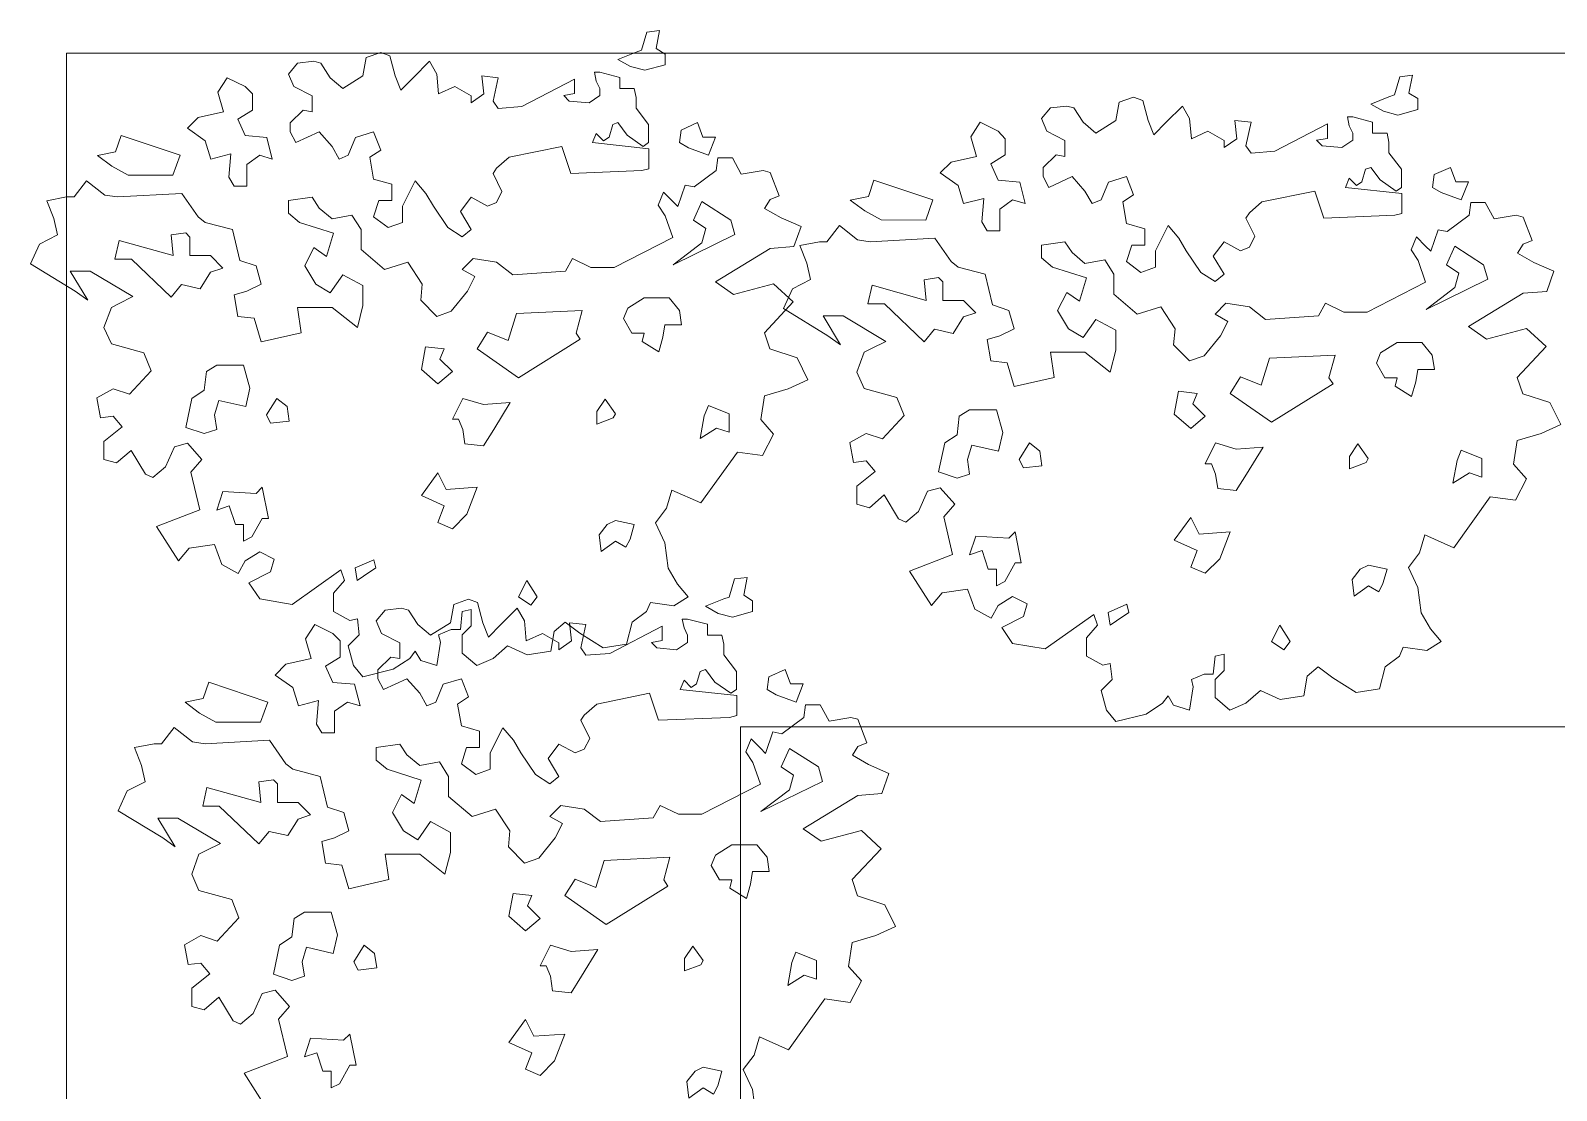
# Model space of a CAD drawing. Header units: inches. Extents: x 5 to 136470, y 9 to 138066.
# Drawn here: x 85393 to 86752, y 28887 to 29831 of the extents above; entities that cross this region are included whole.
import ezdxf

# ---------------------------------------------------------------- set-up
doc = ezdxf.new("R2010")
doc.units = ezdxf.units.IN
doc.header["$MEASUREMENT"] = 0
doc.layers.add('partition', color=253, linetype='Continuous', lineweight=5)
doc.layers.add('TREES', color=72, linetype='Continuous', lineweight=5, transparency=0.05)
doc.styles.add('ROMANS', font='', dxfattribs={"width": 0.8})
doc.styles.get('ROMANS').set_extended_font_data('VNI-Avo')

# ---------------------------------------------------------------- blocks, each defined once
blk = doc.blocks.new('A$C7b2e77e3')
at = {"layer": 'partition'}
for p, q in [((34066.5, 18205.8), (27393.4, 18205.8)), ((27393.4, 16155.4), (27393.4, 18205.8)), ((34066.5, 17605.8), (27993.4, 17605.8)), ((27993.4, 17605.8), (27993.4, 16155.4))]:
    blk.add_line(p, q, dxfattribs=at)
at = {"layer": 'TREES'}
for p, q in [((27591.1, 18187.1), (27599.1, 18196.7)), ((27599.1, 18196.7), (27613.6, 18198.4)), ((27613.6, 18198.4), (27619.9, 18196.7)), ((27619.9, 18196.7), (27628.1, 18183.8)), ((27657.2, 18185.5), (27660.2, 18201.7)), ((27660.2, 18201.7), (27673.1, 18206.3)), ((27673.1, 18206.3), (27681.3, 18203.3)), ((27681.3, 18203.3), (27686, 18185.5)), ((27702.1, 18183.8), (27716.7, 18198.4)), ((27716.7, 18198.4), (27723, 18187.1)), ((27595.8, 18175.9), (27591.1, 18187.1)), ((27628.1, 18183.8), (27639.4, 18174.2)), ((27639.4, 18174.2), (27657.2, 18185.5)), ((27686, 18185.5), (27690.9, 18172.6)), ((27690.9, 18172.6), (27702.1, 18183.8)), ((27723, 18187.1), (27724.6, 18169.3)), ((27763.3, 18185.5), (27777.8, 18183.8)), ((27764.9, 18169.3), (27763.3, 18185.5)), ((27777.8, 18183.8), (27773.1, 18163)), ((27798.9, 18158.1), (27845.7, 18182.5)), ((27845.7, 18182.5), (27845.7, 18169.6)), ((27865.1, 18180.8), (27863.5, 18188.8)), ((27863.5, 18188.8), (27868.1, 18188.8)), ((27868.1, 18174.2), (27865.1, 18180.8)), ((27868.1, 18188.8), (27886, 18184.1)), ((27886, 18184.1), (27886, 18174.2)), ((27612, 18167.7), (27595.8, 18175.9)), ((27612, 18153.4), (27612, 18167.7)), ((27724.6, 18169.3), (27739.1, 18175.9)), ((27739.1, 18175.9), (27753.7, 18167.7)), ((27753.7, 18161.3), (27764.9, 18169.3)), ((27753.7, 18167.7), (27753.7, 18161.3)), ((27845.7, 18169.6), (27836.1, 18167.9)), ((27836.1, 18167.9), (27841, 18163)), ((27858.6, 18161.4), (27868.1, 18167.9)), ((27868.1, 18167.9), (27868.1, 18174.2)), ((27886, 18174.2), (27898.8, 18174.2)), ((27898.8, 18174.2), (27900.5, 18166.3)), ((27592.5, 18143.5), (27604, 18154.8)), ((27604, 18154.8), (27612, 18153.4)), ((27773.1, 18163), (27777.8, 18156.4)), ((27777.8, 18156.4), (27798.9, 18158.1)), ((27841, 18163), (27858.6, 18161.4)), ((27900.5, 18166.3), (27900.5, 18156.7)), ((27900.5, 18156.7), (27911.7, 18142.2)), ((28261.6, 18147.4), (28269.5, 18156.9)), ((28269.5, 18156.9), (28284.1, 18158.6)), ((28284.1, 18158.6), (28290.4, 18156.9)), ((28290.4, 18156.9), (28298.6, 18144.1)), ((28327.6, 18145.7), (28330.7, 18161.9)), ((28330.7, 18161.9), (28343.5, 18166.5)), ((28343.5, 18166.5), (28351.8, 18163.5)), ((28351.8, 18163.5), (28356.4, 18145.7)), ((28372.6, 18144.1), (28387.1, 18158.6)), ((28387.1, 18158.6), (28393.4, 18147.4)), ((27592.5, 18135.6), (27592.5, 18143.5)), ((27879.7, 18142.2), (27876.4, 18130.9)), ((27884.3, 18143.8), (27879.7, 18142.2)), ((27892.5, 18132.6), (27884.3, 18143.8)), ((27911.7, 18142.2), (27911.7, 18126)), ((28266.2, 18136.1), (28261.6, 18147.4)), ((28298.6, 18144.1), (28309.8, 18134.5)), ((28309.8, 18134.5), (28327.6, 18145.7)), ((28356.4, 18145.7), (28361.4, 18132.8)), ((28361.4, 18132.8), (28372.6, 18144.1)), ((28393.4, 18147.4), (28395.1, 18129.5)), ((28433.7, 18145.7), (28448.2, 18144.1)), ((28435.4, 18129.5), (28433.7, 18145.7)), ((28448.2, 18144.1), (28443.6, 18123.2)), ((28469.3, 18118.3), (28516.1, 18142.7)), ((28516.1, 18142.7), (28516.1, 18129.8)), ((28535.6, 18141.1), (28533.9, 18149)), ((28533.9, 18149), (28538.6, 18149)), ((28538.6, 18134.5), (28535.6, 18141.1)), ((28538.6, 18149), (28556.4, 18144.3)), ((28556.4, 18144.3), (28556.4, 18134.5)), ((27597.4, 18126), (27592.5, 18135.6)), ((27618.3, 18135.6), (27597.4, 18126)), ((27629.8, 18122.7), (27618.3, 18135.6)), ((27650.6, 18130.6), (27644, 18114.7)), ((27666.8, 18135.6), (27650.6, 18130.6)), ((27673.1, 18119.4), (27666.8, 18135.6)), ((27865.1, 18134.2), (27861.8, 18126)), ((27871.4, 18127.6), (27865.1, 18134.2)), ((27876.4, 18130.9), (27871.4, 18127.6)), ((27906.8, 18122.7), (27892.5, 18132.6)), ((28282.4, 18127.9), (28266.2, 18136.1)), ((28282.4, 18113.6), (28282.4, 18127.9)), ((28395.1, 18129.5), (28409.6, 18136.1)), ((28409.6, 18136.1), (28424.1, 18127.9)), ((28424.1, 18121.6), (28435.4, 18129.5)), ((28424.1, 18127.9), (28424.1, 18121.6)), ((28516.1, 18129.8), (28506.5, 18128.2)), ((28506.5, 18128.2), (28511.5, 18123.2)), ((28529, 18121.6), (28538.6, 18128.2)), ((28538.6, 18128.2), (28538.6, 18134.5)), ((28556.4, 18134.5), (28569.3, 18134.5)), ((28569.3, 18134.5), (28570.9, 18126.5)), ((28570.9, 18126.5), (28570.9, 18116.9)), ((27636.1, 18111.4), (27629.8, 18122.7)), ((27644, 18114.7), (27636.1, 18111.4)), ((27663.5, 18113.1), (27673.1, 18119.4)), ((27666.8, 18093.6), (27663.5, 18113.1)), ((27787.4, 18113.1), (27776.1, 18103.2)), ((27834.4, 18122.7), (27787.4, 18113.1)), ((27842.4, 18098.6), (27834.4, 18122.7)), ((27861.8, 18126), (27912, 18120.6)), ((27911.7, 18126), (27906.8, 18122.7)), ((27912, 18120.6), (27912, 18102.8)), ((28263, 18103.8), (28274.5, 18115)), ((28274.5, 18115), (28282.4, 18113.6)), ((28443.6, 18123.2), (28448.2, 18116.6)), ((28448.2, 18116.6), (28469.3, 18118.3)), ((28511.5, 18123.2), (28529, 18121.6)), ((28570.9, 18116.9), (28582.2, 18102.4)), ((27776.1, 18103.2), (27773.1, 18098.6)), ((27905.7, 18101.1), (27842.4, 18098.6)), ((27912, 18102.8), (27905.7, 18101.1)), ((27952.3, 18086.6), (27971.7, 18101.1)), ((27971.7, 18101.1), (27973.4, 18112.4)), ((27973.4, 18112.4), (27986.3, 18112.4)), ((27986.3, 18112.4), (27994.2, 18097.8)), ((27994.2, 18097.8), (28013.7, 18101.1)), ((28013.7, 18101.1), (28020, 18099.5)), ((28020, 18099.5), (28027.9, 18078.6)), ((28263, 18095.8), (28263, 18103.8)), ((28550.1, 18102.4), (28546.8, 18091.1)), ((28554.8, 18104), (28550.1, 18102.4)), ((28563, 18092.8), (28554.8, 18104)), ((28582.2, 18102.4), (28582.2, 18086.2)), ((27400, 18077.6), (27411.2, 18092.1)), ((27411.2, 18092.1), (27427.4, 18079.2)), ((27683, 18089), (27666.8, 18093.6)), ((27683, 18074.4), (27683, 18089)), ((27703.8, 18092), (27692.6, 18069.5)), ((27713.4, 18080.7), (27703.8, 18092)), ((27773.1, 18098.6), (27781.1, 18082.4)), ((27937.7, 18069.1), (27944.3, 18088.2)), ((27944.3, 18088.2), (27952.3, 18086.6)), ((28267.9, 18086.2), (28263, 18095.8)), ((28288.7, 18095.8), (28267.9, 18086.2)), ((28300.2, 18082.9), (28288.7, 18095.8)), ((28321.1, 18090.9), (28314.5, 18075)), ((28337.2, 18095.8), (28321.1, 18090.9)), ((28343.5, 18079.6), (28337.2, 18095.8)), ((28535.6, 18094.4), (28532.3, 18086.2)), ((28532.3, 18086.2), (28582.4, 18080.8)), ((28541.9, 18087.9), (28535.6, 18094.4)), ((28546.8, 18091.1), (28541.9, 18087.9)), ((28577.2, 18082.9), (28563, 18092.8)), ((28582.2, 18086.2), (28577.2, 18082.9)), ((27375.8, 18074.3), (27393.4, 18077.6)), ((27382.1, 18058.4), (27375.8, 18074.3)), ((27393.4, 18077.6), (27400, 18077.6)), ((27427.4, 18079.2), (27438.6, 18077.6)), ((27438.6, 18077.6), (27496, 18080.7)), ((27496, 18080.7), (27510.6, 18059.9)), ((27591.1, 18074.4), (27612, 18077.4)), ((27591.1, 18063.2), (27591.1, 18074.4)), ((27612, 18077.4), (27618.3, 18067.8)), ((27666.8, 18059.9), (27671.4, 18074.4)), ((27671.4, 18074.4), (27683, 18074.4)), ((27720, 18069.5), (27713.4, 18080.7)), ((27753.7, 18077.4), (27744.1, 18064.6)), ((27768.2, 18069.5), (27753.7, 18077.4)), ((27776.1, 18072.8), (27768.2, 18069.5)), ((27781.1, 18082.4), (27776.1, 18072.8)), ((27920.2, 18070.4), (27924.9, 18081.9)), ((27924.9, 18081.9), (27933.1, 18073.7)), ((27933.1, 18073.7), (27937.7, 18069.1)), ((28020, 18075.4), (28015, 18067.4)), ((28027.9, 18078.6), (28020, 18075.4)), ((28306.5, 18071.7), (28300.2, 18082.9)), ((28314.5, 18075), (28306.5, 18071.7)), ((28333.9, 18073.3), (28343.5, 18079.6)), ((28337.2, 18053.9), (28333.9, 18073.3)), ((28457.8, 18073.3), (28446.6, 18063.4)), ((28504.9, 18082.9), (28457.8, 18073.3)), ((28512.8, 18058.8), (28504.9, 18082.9)), ((28582.4, 18080.8), (28582.4, 18063)), ((28642.2, 18061.4), (28643.8, 18072.6)), ((28643.8, 18072.6), (28656.7, 18072.6)), ((28656.7, 18072.6), (28664.7, 18058.1)), ((27510.6, 18059.9), (27516.9, 18055)), ((27600.7, 18055), (27591.1, 18063.2)), ((27618.3, 18067.8), (27629.8, 18058.2)), ((27629.8, 18058.2), (27647.3, 18061.5)), ((27647.3, 18061.5), (27655.6, 18048.6)), ((27679.7, 18050.3), (27666.8, 18059.9)), ((27692.6, 18069.5), (27692.6, 18055)), ((27732.8, 18050.3), (27720, 18069.5)), ((27744.1, 18064.6), (27753.7, 18048.6)), ((27926.5, 18060.8), (27920.2, 18070.4)), ((27933.1, 18041.6), (27926.5, 18060.8)), ((28015, 18067.4), (28029.6, 18059.2)), ((28029.6, 18059.2), (28047.4, 18051.2)), ((28446.6, 18063.4), (28443.6, 18058.8)), ((28443.6, 18058.8), (28451.5, 18042.6)), ((28576.1, 18061.4), (28512.8, 18058.8)), ((28582.4, 18063), (28576.1, 18061.4)), ((28622.7, 18046.8), (28642.2, 18061.4)), ((28664.7, 18058.1), (28684.1, 18061.4)), ((28684.1, 18061.4), (28690.4, 18059.7)), ((28690.4, 18059.7), (28698.4, 18038.9)), ((27385.4, 18043.9), (27382.1, 18058.4)), ((27516.9, 18055), (27541, 18048.6)), ((27541, 18048.6), (27547.6, 18021.2)), ((27631.2, 18045.4), (27600.7, 18055)), ((27624.9, 18024.5), (27631.2, 18045.4)), ((27655.6, 18048.6), (27655.6, 18030.8)), ((27692.6, 18055), (27679.7, 18050.3)), ((27745.7, 18042.1), (27732.8, 18050.3)), ((27753.7, 18048.6), (27745.7, 18042.1)), ((28047.4, 18051.2), (28041.1, 18033.4)), ((28070.4, 18037.8), (28081.6, 18052.3)), ((28081.6, 18052.3), (28097.8, 18039.5)), ((28353.4, 18049.2), (28337.2, 18053.9)), ((28353.4, 18034.7), (28353.4, 18049.2)), ((28374.2, 18052.2), (28363, 18029.7)), ((28383.8, 18041), (28374.2, 18052.2)), ((28608.1, 18029.3), (28614.8, 18048.5)), ((28614.8, 18048.5), (28622.7, 18046.8)), ((27361.3, 18018.1), (27369.3, 18035.6)), ((27369.3, 18035.6), (27385.4, 18043.9)), ((27605.4, 18016.3), (27613.6, 18032.5)), ((27613.6, 18032.5), (27624.9, 18024.5)), ((27881, 18014.9), (27933.1, 18041.6)), ((28020, 18031.8), (27971.2, 18002)), ((28041.1, 18033.4), (28020, 18031.8)), ((28046.3, 18034.5), (28063.8, 18037.8)), ((28052.6, 18018.6), (28046.3, 18034.5)), ((28063.8, 18037.8), (28070.4, 18037.8)), ((28097.8, 18039.5), (28109, 18037.8)), ((28109, 18037.8), (28166.5, 18041)), ((28166.5, 18041), (28181, 18020.1)), ((28261.6, 18034.7), (28282.4, 18037.7)), ((28261.6, 18023.4), (28261.6, 18034.7)), ((28282.4, 18037.7), (28288.7, 18028.1)), ((28337.2, 18020.1), (28341.9, 18034.7)), ((28341.9, 18034.7), (28353.4, 18034.7)), ((28390.4, 18029.7), (28383.8, 18041)), ((28424.1, 18037.7), (28414.5, 18024.8)), ((28438.6, 18029.7), (28424.1, 18037.7)), ((28446.6, 18033), (28438.6, 18029.7)), ((28451.5, 18042.6), (28446.6, 18033)), ((28590.7, 18030.7), (28595.3, 18042.2)), ((28595.3, 18042.2), (28603.5, 18033.9)), ((28603.5, 18033.9), (28608.1, 18029.3)), ((28690.4, 18035.6), (28685.5, 18027.6)), ((28698.4, 18038.9), (28690.4, 18035.6)), ((27400.9, 17993.8), (27361.3, 18018.1)), ((27547.6, 18021.2), (27562.1, 18016.3)), ((27655.6, 18030.8), (27676.4, 18013)), ((27676.4, 18013), (27697.2, 18019.6)), ((27697.2, 18019.6), (27710.1, 18000.1)), ((27745.7, 18013), (27755.3, 18022.9)), ((27755.3, 18022.9), (27776.1, 18019.6)), ((27776.1, 18019.6), (27790.7, 18008.3)), ((27837.7, 18011.6), (27844, 18022.9)), ((27844, 18022.9), (27860.2, 18014.9)), ((28055.9, 18004.1), (28052.6, 18018.6)), ((28181, 18020.1), (28187.3, 18015.2)), ((28271.2, 18015.2), (28261.6, 18023.4)), ((28288.7, 18028.1), (28300.2, 18018.5)), ((28300.2, 18018.5), (28317.8, 18021.8)), ((28317.8, 18021.8), (28326, 18008.9)), ((28350.1, 18010.5), (28337.2, 18020.1)), ((28363, 18029.7), (28363, 18015.2)), ((28403.3, 18010.5), (28390.4, 18029.7)), ((28414.5, 18024.8), (28424.1, 18008.9)), ((28597, 18021.1), (28590.7, 18030.7)), ((28603.5, 18001.9), (28597, 18021.1)), ((28685.5, 18027.6), (28700, 18019.4)), ((28700, 18019.4), (28717.8, 18011.5)), ((27396.7, 18011.5), (27412.2, 17985.9)), ((27414.5, 18011.5), (27396.7, 18011.5)), ((27452.5, 17988.9), (27414.5, 18011.5)), ((27562.1, 18016.3), (27566.7, 18000.1)), ((27615.3, 18000.1), (27605.4, 18016.3)), ((27639.4, 18008.3), (27628.1, 17992.2)), ((27657.2, 17998.7), (27639.4, 18008.3)), ((27757, 18006.7), (27745.7, 18013)), ((27750.4, 17993.8), (27757, 18006.7)), ((27790.7, 18008.3), (27837.7, 18011.6)), ((27860.2, 18014.9), (27881, 18014.9)), ((28187.3, 18015.2), (28211.4, 18008.9)), ((28211.4, 18008.9), (28218, 17981.5)), ((28301.6, 18005.6), (28271.2, 18015.2)), ((28295.3, 17984.8), (28301.6, 18005.6)), ((28326, 18008.9), (28326, 17991.1)), ((28363, 18015.2), (28350.1, 18010.5)), ((28416.2, 18002.3), (28403.3, 18010.5)), ((28424.1, 18008.9), (28416.2, 18002.3)), ((28717.8, 18011.5), (28711.5, 17993.6)), ((27412.2, 17985.9), (27400.9, 17993.8)), ((27553.9, 17993.8), (27542.6, 17990.5)), ((27566.7, 18000.1), (27553.9, 17993.8)), ((27628.1, 17992.2), (27615.3, 18000.1)), ((27657.2, 17980.9), (27657.2, 17998.7)), ((27710.1, 18000.1), (27708.7, 17985.9)), ((27735.9, 17976), (27750.4, 17993.8)), ((27971.2, 18002), (27987.4, 17990.8)), ((27987.4, 17990.8), (28023, 18000.4)), ((28023, 18000.4), (28040.5, 17984.2)), ((28031.8, 17978.3), (28039.7, 17995.9)), ((28039.7, 17995.9), (28055.9, 18004.1)), ((28275.8, 17976.5), (28284.1, 17992.7)), ((28284.1, 17992.7), (28295.3, 17984.8)), ((28326, 17991.1), (28346.8, 17973.2)), ((28551.5, 17975.2), (28603.5, 18001.9)), ((28690.4, 17992), (28641.6, 17962.3)), ((28711.5, 17993.6), (28690.4, 17992)), ((27426.7, 17961.5), (27433.3, 17979.3)), ((27433.3, 17979.3), (27439.6, 17982.6)), ((27439.6, 17982.6), (27452.5, 17988.9)), ((27542.6, 17990.5), (27545.9, 17971.3)), ((27599.1, 17979.3), (27629.8, 17979.3)), ((27602.4, 17956.8), (27599.1, 17979.3)), ((27629.8, 17979.3), (27652.3, 17961.5)), ((27652.3, 17961.5), (27657.2, 17980.9)), ((27708.7, 17985.9), (27723, 17971.3)), ((28040.5, 17984.2), (28014.8, 17956.8)), ((28071.4, 17954), (28031.8, 17978.3)), ((28218, 17981.5), (28232.5, 17976.5)), ((28346.8, 17973.2), (28367.7, 17979.8)), ((28367.7, 17979.8), (28380.5, 17960.3)), ((28416.2, 17973.2), (28425.8, 17983.1)), ((28425.8, 17983.1), (28446.6, 17979.8)), ((28446.6, 17979.8), (28461.1, 17968.6)), ((28508.2, 17971.9), (28514.5, 17983.1)), ((28514.5, 17983.1), (28530.6, 17975.2)), ((27545.9, 17971.3), (27560.4, 17969.7)), ((27560.4, 17969.7), (27566.7, 17948.6)), ((27723, 17971.3), (27735.9, 17976)), ((28067.1, 17971.7), (28082.6, 17946.1)), ((28084.9, 17971.7), (28067.1, 17971.7)), ((28122.9, 17949.1), (28084.9, 17971.7)), ((28232.5, 17976.5), (28237.2, 17960.3)), ((28285.7, 17960.3), (28275.8, 17976.5)), ((28309.8, 17968.6), (28298.6, 17952.4)), ((28327.6, 17959), (28309.8, 17968.6)), ((28427.4, 17966.9), (28416.2, 17973.2)), ((28420.8, 17954), (28427.4, 17966.9)), ((28461.1, 17968.6), (28508.2, 17971.9)), ((28530.6, 17975.2), (28551.5, 17975.2)), ((27433.3, 17946.9), (27426.7, 17961.5)), ((27566.7, 17948.6), (27602.4, 17956.8)), ((28014.8, 17956.8), (28019.7, 17942.3)), ((28082.6, 17946.1), (28071.4, 17954)), ((28224.3, 17954), (28213.1, 17950.8)), ((28213.1, 17950.8), (28216.4, 17931.6)), ((28237.2, 17960.3), (28224.3, 17954)), ((28298.6, 17952.4), (28285.7, 17960.3)), ((28327.6, 17941.2), (28327.6, 17959)), ((28380.5, 17960.3), (28379.2, 17946.1)), ((28406.3, 17936.2), (28420.8, 17954)), ((28641.6, 17962.3), (28657.8, 17951)), ((28657.8, 17951), (28693.4, 17960.6)), ((28693.4, 17960.6), (28711, 17944.5)), ((27462.3, 17939), (27433.3, 17946.9)), ((27468.6, 17922.8), (27462.3, 17939)), ((28019.7, 17942.3), (28043.8, 17934.3)), ((28097.1, 17921.7), (28103.7, 17939.5)), ((28103.7, 17939.5), (28110, 17942.8)), ((28110, 17942.8), (28122.9, 17949.1)), ((28269.5, 17939.5), (28300.2, 17939.5)), ((28272.8, 17917), (28269.5, 17939.5)), ((28300.2, 17939.5), (28322.7, 17921.7)), ((28322.7, 17921.7), (28327.6, 17941.2)), ((28379.2, 17946.1), (28393.4, 17931.6)), ((28393.4, 17931.6), (28406.3, 17936.2)), ((28711, 17944.5), (28685.2, 17917)), ((27449.4, 17902), (27468.6, 17922.8)), ((28043.8, 17934.3), (28053.4, 17914.8)), ((28216.4, 17931.6), (28230.9, 17929.9)), ((28230.9, 17929.9), (28237.2, 17908.8)), ((28053.4, 17914.8), (28035.9, 17906.9)), ((28103.7, 17907.2), (28097.1, 17921.7)), ((28237.2, 17908.8), (28272.8, 17917)), ((28685.2, 17917), (28690.2, 17902.5)), ((27420.4, 17898.7), (27434.9, 17906.9)), ((27423.7, 17881.1), (27420.4, 17898.7)), ((27434.9, 17906.9), (27449.4, 17902)), ((28014.8, 17900.6), (28011.5, 17879.5)), ((28035.9, 17906.9), (28014.8, 17900.6)), ((28132.8, 17899.2), (28103.7, 17907.2)), ((28139.1, 17883), (28132.8, 17899.2)), ((28690.2, 17902.5), (28714.3, 17894.5)), ((27434.9, 17882.5), (27423.7, 17881.1)), ((27442.9, 17872.9), (27434.9, 17882.5)), ((28119.9, 17862.2), (28139.1, 17883)), ((28714.3, 17894.5), (28723.9, 17875.1)), ((27426.7, 17860), (27442.9, 17872.9)), ((28011.5, 17879.5), (28023, 17866.6)), ((28723.9, 17875.1), (28706.3, 17867.1)), ((27426.7, 17843.8), (27426.7, 17860)), ((27489.5, 17855.3), (27481.5, 17837.5)), ((27501, 17858.4), (27489.5, 17855.3)), ((27513.8, 17843.8), (27501, 17858.4)), ((28023, 17866.6), (28013.1, 17847.4)), ((28090.8, 17858.9), (28105.4, 17867.1)), ((28094.1, 17841.3), (28090.8, 17858.9)), ((28105.4, 17867.1), (28119.9, 17862.2)), ((28685.2, 17860.8), (28681.9, 17839.7)), ((28706.3, 17867.1), (28685.2, 17860.8)), ((27437.9, 17840.8), (27426.7, 17843.8)), ((27450.8, 17852), (27437.9, 17840.8)), ((27463.7, 17830.9), (27450.8, 17852)), ((27504, 17832.6), (27513.8, 17843.8)), ((27990.7, 17850.4), (27958.1, 17805.2)), ((28013.1, 17847.4), (27990.7, 17850.4)), ((28105.4, 17842.7), (28094.1, 17841.3)), ((28113.3, 17833.1), (28105.4, 17842.7)), ((27470.3, 17827.9), (27463.7, 17830.9)), ((27481.5, 17837.5), (27470.3, 17827.9)), ((27511.9, 17799.1), (27504, 17832.6)), ((28097.1, 17820.2), (28113.3, 17833.1)), ((28681.9, 17839.7), (28693.4, 17826.8)), ((27932.4, 17816.7), (27927.7, 17800.5)), ((27958.1, 17805.2), (27932.4, 17816.7)), ((28097.1, 17804.1), (28097.1, 17820.2)), ((28159.9, 17815.6), (28152, 17797.7)), ((28171.4, 17818.6), (28159.9, 17815.6)), ((28184.3, 17804.1), (28171.4, 17818.6)), ((28693.4, 17826.8), (28683.6, 17807.6)), ((27927.7, 17800.5), (27917.9, 17787.6)), ((28108.4, 17801), (28097.1, 17804.1)), ((28121.3, 17812.3), (28108.4, 17801)), ((28134.1, 17791.2), (28121.3, 17812.3)), ((28174.4, 17792.8), (28184.3, 17804.1)), ((28661.1, 17810.6), (28628.6, 17765.4)), ((28683.6, 17807.6), (28661.1, 17810.6)), ((27473.6, 17784.3), (27511.9, 17799.1)), ((27917.9, 17787.6), (27926.1, 17769.8)), ((28140.7, 17788.2), (28134.1, 17791.2)), ((28152, 17797.7), (28140.7, 17788.2)), ((28182.4, 17759.4), (28174.4, 17792.8)), ((27493, 17753.6), (27473.6, 17784.3)), ((28602.8, 17776.9), (28598.2, 17760.7)), ((28628.6, 17765.4), (28602.8, 17776.9)), ((27502.6, 17764.9), (27493, 17753.6)), ((27525.1, 17768.1), (27502.6, 17764.9)), ((27531.7, 17750.3), (27525.1, 17768.1)), ((27565.4, 17761.6), (27552.5, 17753.6)), ((27578.3, 17755.3), (27565.4, 17761.6)), ((27926.1, 17769.8), (27929.1, 17747.3)), ((28598.2, 17760.7), (28588.3, 17747.8)), ((27546.2, 17742.4), (27531.7, 17750.3)), ((27552.5, 17753.6), (27546.2, 17742.4)), ((27575, 17744), (27578.3, 17755.3)), ((27929.1, 17747.3), (27937.3, 17732.8)), ((28144, 17744.6), (28182.4, 17759.4)), ((28588.3, 17747.8), (28596.5, 17730)), ((27555.8, 17734.1), (27575, 17744)), ((27565.4, 17719.9), (27555.8, 17734.1)), ((27637.7, 17745.7), (27594.4, 17714.9)), ((27631.2, 17724.8), (27641, 17736.1)), ((27641, 17736.1), (27637.7, 17745.7)), ((27937.3, 17732.8), (27946.9, 17721.5)), ((28163.5, 17713.8), (28144, 17744.6)), ((27594.4, 17714.9), (27565.4, 17719.9)), ((27631.2, 17708.6), (27631.2, 17724.8)), ((27738.3, 17714.8), (27751.2, 17719.5)), ((27751.2, 17719.5), (27759.4, 17716.5)), ((27946.9, 17721.5), (27934, 17713.6)), ((28173.1, 17725.1), (28163.5, 17713.8)), ((28195.5, 17728.4), (28173.1, 17725.1)), ((28202.1, 17710.6), (28195.5, 17728.4)), ((28235.8, 17721.8), (28222.9, 17713.8)), ((28248.7, 17715.5), (28235.8, 17721.8)), ((28596.5, 17730), (28599.5, 17707.5)), ((27645.7, 17700.7), (27631.2, 17708.6)), ((27669.2, 17700.3), (27677.2, 17709.9)), ((27677.2, 17709.9), (27691.7, 17711.5)), ((27691.7, 17711.5), (27698, 17709.9)), ((27698, 17709.9), (27706.2, 17697)), ((27735.3, 17698.6), (27738.3, 17714.8)), ((27745.7, 17708.6), (27744.1, 17692.5)), ((27753.7, 17710.3), (27745.7, 17708.6)), ((27753.7, 17695.8), (27753.7, 17710.3)), ((27759.4, 17716.5), (27764, 17698.6)), ((27780.2, 17697), (27794.7, 17711.5)), ((27794.7, 17711.5), (27801, 17700.3)), ((27909.9, 17708.6), (27897, 17699)), ((27913.2, 17716.6), (27909.9, 17708.6)), ((27934, 17713.6), (27913.2, 17716.6)), ((28216.6, 17702.6), (28202.1, 17710.6)), ((28222.9, 17713.8), (28216.6, 17702.6)), ((28245.4, 17704.2), (28248.7, 17715.5)), ((28308.2, 17705.9), (28264.9, 17675.2)), ((28311.5, 17696.3), (28308.2, 17705.9)), ((28599.5, 17707.5), (28607.8, 17693)), ((27652.3, 17702.1), (27645.7, 17700.7)), ((27653.9, 17687.8), (27652.3, 17702.1)), ((27673.9, 17689), (27669.2, 17700.3)), ((27706.2, 17697), (27717.4, 17687.4)), ((27717.4, 17687.4), (27735.3, 17698.6)), ((27735.9, 17692.5), (27724.6, 17687.8)), ((27744.1, 17692.5), (27735.9, 17692.5)), ((27745.7, 17687.8), (27753.7, 17695.8)), ((27764, 17698.6), (27769, 17685.7)), ((27769, 17685.7), (27780.2, 17697)), ((27801, 17700.3), (27802.7, 17682.5)), ((27837.5, 17699), (27827.7, 17690.8)), ((27850.4, 17689.2), (27837.5, 17699)), ((27841.3, 17698.6), (27855.9, 17697)), ((27843, 17682.5), (27841.3, 17698.6)), ((27855.9, 17697), (27851.2, 17676.2)), ((27877, 17671.2), (27923.7, 17695.6)), ((27897, 17699), (27892.1, 17679.6)), ((27923.7, 17695.6), (27923.7, 17682.7)), ((27943.2, 17694), (27941.6, 17701.9)), ((27941.6, 17701.9), (27946.2, 17701.9)), ((27946.2, 17687.4), (27943.2, 17694)), ((27946.2, 17701.9), (27964, 17697.3)), ((27964, 17697.3), (27964, 17687.4)), ((28226.2, 17694.4), (28245.4, 17704.2)), ((28235.8, 17680.1), (28226.2, 17694.4)), ((28301.6, 17685.1), (28311.5, 17696.3)), ((28607.8, 17693), (28617.3, 17681.8)), ((27644, 17677.9), (27653.9, 17687.8)), ((27690, 17680.8), (27673.9, 17689)), ((27690, 17666.6), (27690, 17680.8)), ((27726.3, 17681.2), (27723, 17660.4)), ((27724.6, 17687.8), (27726.3, 17681.2)), ((27745.7, 17671.6), (27745.7, 17687.8)), ((27802.7, 17682.5), (27817.2, 17689)), ((27817.2, 17689), (27831.7, 17680.8)), ((27827.7, 17690.8), (27824.7, 17673.3)), ((27831.7, 17674.5), (27843, 17682.5)), ((27831.7, 17680.8), (27831.7, 17674.5)), ((27871.3, 17676.3), (27850.4, 17689.2)), ((27892.1, 17679.6), (27871.3, 17676.3)), ((27923.7, 17682.7), (27914.1, 17681.1)), ((27914.1, 17681.1), (27919.1, 17676.2)), ((27936.6, 17674.5), (27946.2, 17681.1)), ((27946.2, 17681.1), (27946.2, 17687.4)), ((27964, 17687.4), (27976.9, 17687.4)), ((27976.9, 17687.4), (27978.6, 17679.4)), ((27978.6, 17679.4), (27978.6, 17669.9)), ((28264.9, 17675.2), (28235.8, 17680.1)), ((28301.6, 17668.9), (28301.6, 17685.1)), ((28617.3, 17681.8), (28604.5, 17673.8)), ((27649, 17660.4), (27644, 17677.9)), ((27670.6, 17656.7), (27682.1, 17667.9)), ((27682.1, 17667.9), (27690, 17666.6)), ((27698.9, 17666.7), (27684.3, 17657.1)), ((27703.8, 17673.3), (27698.9, 17666.7)), ((27708.7, 17665), (27703.8, 17673.3)), ((27723, 17660.4), (27708.7, 17665)), ((27758.6, 17660.4), (27745.7, 17671.6)), ((27773.1, 17666.7), (27758.6, 17660.4)), ((27786, 17677.9), (27773.1, 17666.7)), ((27803.6, 17670), (27786, 17677.9)), ((27824.7, 17673.3), (27803.6, 17670)), ((27851.2, 17676.2), (27855.9, 17669.6)), ((27855.9, 17669.6), (27877, 17671.2)), ((27919.1, 17676.2), (27936.6, 17674.5)), ((27978.6, 17669.9), (27989.8, 17655.3)), ((28316.1, 17660.9), (28301.6, 17668.9)), ((28416.2, 17668.9), (28414.5, 17652.7)), ((28424.1, 17670.5), (28416.2, 17668.9)), ((28424.1, 17656), (28424.1, 17670.5)), ((28580.3, 17668.9), (28567.5, 17659.3)), ((28583.6, 17676.8), (28580.3, 17668.9)), ((28604.5, 17673.8), (28583.6, 17676.8)), ((27657.2, 17650.5), (27649, 17660.4)), ((27684.3, 17657.1), (27657.2, 17650.5)), ((27670.6, 17648.7), (27670.6, 17656.7)), ((27957.7, 17655.3), (27954.4, 17644.1)), ((27962.4, 17657), (27957.7, 17655.3)), ((27970.6, 17645.7), (27962.4, 17657)), ((27989.8, 17655.3), (27989.8, 17639.1)), ((28322.7, 17662.3), (28316.1, 17660.9)), ((28324.4, 17648), (28322.7, 17662.3)), ((28406.3, 17652.7), (28395.1, 17648)), ((28414.5, 17652.7), (28406.3, 17652.7)), ((28416.2, 17648), (28424.1, 17656)), ((28498.1, 17651.1), (28495.1, 17633.5)), ((28508, 17659.3), (28498.1, 17651.1)), ((28520.9, 17649.4), (28508, 17659.3)), ((28567.5, 17659.3), (28562.5, 17639.8)), ((27675.5, 17639.1), (27670.6, 17648.7)), ((27696.3, 17648.7), (27675.5, 17639.1)), ((27707.9, 17635.8), (27696.3, 17648.7)), ((27728.7, 17643.8), (27722.1, 17627.9)), ((27744.9, 17648.7), (27728.7, 17643.8)), ((27751.2, 17632.6), (27744.9, 17648.7)), ((27943.2, 17647.4), (27939.9, 17639.1)), ((27939.9, 17639.1), (27990.1, 17633.8)), ((27949.5, 17640.8), (27943.2, 17647.4)), ((27954.4, 17644.1), (27949.5, 17640.8)), ((27984.9, 17635.9), (27970.6, 17645.7)), ((27989.8, 17639.1), (27984.9, 17635.9)), ((28314.5, 17638.2), (28324.4, 17648)), ((28319.4, 17620.6), (28314.5, 17638.2)), ((28396.7, 17641.5), (28393.4, 17620.6)), ((28395.1, 17648), (28396.7, 17641.5)), ((28416.2, 17631.9), (28416.2, 17648)), ((28456.5, 17638.2), (28443.6, 17626.9)), ((28474, 17630.2), (28456.5, 17638.2)), ((28541.7, 17636.5), (28520.9, 17649.4)), ((28562.5, 17639.8), (28541.7, 17636.5)), ((27714.2, 17624.6), (27707.9, 17635.8)), ((27722.1, 17627.9), (27714.2, 17624.6)), ((27741.6, 17626.2), (27751.2, 17632.6)), ((27744.9, 17606.8), (27741.6, 17626.2)), ((27865.5, 17626.2), (27854.2, 17616.4)), ((27912.5, 17635.9), (27865.5, 17626.2)), ((27920.5, 17611.7), (27912.5, 17635.9)), ((27990.1, 17633.8), (27990.1, 17615.9)), ((28049.8, 17614.3), (28051.5, 17625.5)), ((28051.5, 17625.5), (28064.3, 17625.5)), ((28064.3, 17625.5), (28072.3, 17611)), ((28369.3, 17626.9), (28354.8, 17617.3)), ((28374.2, 17633.5), (28369.3, 17626.9)), ((28379.2, 17625.3), (28374.2, 17633.5)), ((28393.4, 17620.6), (28379.2, 17625.3)), ((28429.1, 17620.6), (28416.2, 17631.9)), ((28443.6, 17626.9), (28429.1, 17620.6)), ((28495.1, 17633.5), (28474, 17630.2)), ((27854.2, 17616.4), (27851.2, 17611.7)), ((27851.2, 17611.7), (27859.2, 17595.5)), ((27983.8, 17614.3), (27920.5, 17611.7)), ((27990.1, 17615.9), (27983.8, 17614.3)), ((28030.4, 17599.8), (28049.8, 17614.3)), ((28072.3, 17611), (28091.7, 17614.3)), ((28091.7, 17614.3), (28098.1, 17612.7)), ((28098.1, 17612.7), (28106, 17591.8)), ((28327.6, 17610.7), (28319.4, 17620.6)), ((28354.8, 17617.3), (28327.6, 17610.7)), ((27478, 17590.7), (27489.3, 17605.3)), ((27489.3, 17605.3), (27505.4, 17592.4)), ((27761, 17602.1), (27744.9, 17606.8)), ((27761, 17587.6), (27761, 17602.1)), ((27781.9, 17605.1), (27770.6, 17582.7)), ((27791.5, 17593.9), (27781.9, 17605.1)), ((28015.8, 17582.3), (28022.4, 17601.4)), ((28022.4, 17601.4), (28030.4, 17599.8)), ((27453.9, 17587.5), (27471.4, 17590.7)), ((27460.2, 17571.5), (27453.9, 17587.5)), ((27471.4, 17590.7), (27478, 17590.7)), ((27505.4, 17592.4), (27516.7, 17590.7)), ((27516.7, 17590.7), (27574.1, 17593.9)), ((27574.1, 17593.9), (27588.6, 17573.1)), ((27669.2, 17587.6), (27690, 17590.6)), ((27669.2, 17576.3), (27669.2, 17587.6)), ((27690, 17590.6), (27696.3, 17581)), ((27744.9, 17573.1), (27749.5, 17587.6)), ((27749.5, 17587.6), (27761, 17587.6)), ((27798, 17582.7), (27791.5, 17593.9)), ((27831.7, 17590.6), (27822.2, 17577.7)), ((27846.3, 17582.7), (27831.7, 17590.6)), ((27854.2, 17585.9), (27846.3, 17582.7)), ((27859.2, 17595.5), (27854.2, 17585.9)), ((27998.3, 17583.6), (28002.9, 17595.1)), ((28004.6, 17574), (27998.3, 17583.6)), ((28002.9, 17595.1), (28011.2, 17586.9)), ((28011.2, 17586.9), (28015.8, 17582.3)), ((28098.1, 17588.5), (28093.1, 17580.6)), ((28106, 17591.8), (28098.1, 17588.5)), ((27463.5, 17557), (27460.2, 17571.5)), ((27588.6, 17573.1), (27594.9, 17568.1)), ((27678.8, 17568.1), (27669.2, 17576.3)), ((27696.3, 17581), (27707.9, 17571.4)), ((27707.9, 17571.4), (27725.4, 17574.7)), ((27725.4, 17574.7), (27733.6, 17561.8)), ((27757.7, 17563.5), (27744.9, 17573.1)), ((27770.6, 17582.7), (27770.6, 17568.1)), ((27810.9, 17563.5), (27798, 17582.7)), ((27822.2, 17577.7), (27831.7, 17561.8)), ((28011.2, 17554.8), (28004.6, 17574)), ((28093.1, 17580.6), (28107.6, 17572.3)), ((28107.6, 17572.3), (28125.5, 17564.4)), ((27447.3, 17548.8), (27463.5, 17557)), ((27594.9, 17568.1), (27619.1, 17561.8)), ((27619.1, 17561.8), (27625.6, 17534.4)), ((27709.2, 17558.5), (27678.8, 17568.1)), ((27702.9, 17537.7), (27709.2, 17558.5)), ((27733.6, 17561.8), (27733.6, 17544)), ((27770.6, 17568.1), (27757.7, 17563.5)), ((27823.8, 17555.2), (27810.9, 17563.5)), ((27831.7, 17561.8), (27823.8, 17555.2)), ((28125.5, 17564.4), (28119.2, 17546.6)), ((27439.4, 17531.2), (27447.3, 17548.8)), ((27683.5, 17529.5), (27691.7, 17545.6)), ((27691.7, 17545.6), (27702.9, 17537.7)), ((27733.6, 17544), (27754.5, 17526.2)), ((27959.1, 17528.1), (28011.2, 17554.8)), ((28098.1, 17544.9), (28049.3, 17515.2)), ((28119.2, 17546.6), (28098.1, 17544.9)), ((27479, 17507), (27439.4, 17531.2)), ((27625.6, 17534.4), (27640.2, 17529.5)), ((27640.2, 17529.5), (27644.8, 17513.3)), ((27693.3, 17513.3), (27683.5, 17529.5)), ((27754.5, 17526.2), (27775.3, 17532.7)), ((27775.3, 17532.7), (27788.2, 17513.3)), ((27823.8, 17526.2), (27833.4, 17536)), ((27833.4, 17536), (27854.2, 17532.7)), ((27854.2, 17532.7), (27868.7, 17521.5)), ((27915.8, 17524.8), (27922.1, 17536)), ((27922.1, 17536), (27938.3, 17528.1)), ((27474.7, 17524.7), (27490.2, 17499)), ((27492.6, 17524.7), (27474.7, 17524.7)), ((27530.5, 17502), (27492.6, 17524.7)), ((27717.4, 17521.5), (27706.2, 17505.3)), ((27735.3, 17511.9), (27717.4, 17521.5)), ((27835, 17519.9), (27823.8, 17526.2)), ((27828.5, 17507), (27835, 17519.9)), ((27868.7, 17521.5), (27915.8, 17524.8)), ((27938.3, 17528.1), (27959.1, 17528.1)), ((28049.3, 17515.2), (28065.4, 17504)), ((27490.2, 17499), (27479, 17507)), ((27517.6, 17495.7), (27530.5, 17502)), ((27631.9, 17507), (27620.7, 17503.7)), ((27620.7, 17503.7), (27624, 17484.5)), ((27644.8, 17513.3), (27631.9, 17507)), ((27706.2, 17505.3), (27693.3, 17513.3)), ((27735.3, 17494.1), (27735.3, 17511.9)), ((27788.2, 17513.3), (27786.8, 17499)), ((27813.9, 17489.1), (27828.5, 17507)), ((28065.4, 17504), (28101.1, 17513.6)), ((28101.1, 17513.6), (28118.6, 17497.4)), ((27504.8, 17474.6), (27511.3, 17492.4)), ((27511.3, 17492.4), (27517.6, 17495.7)), ((27677.2, 17492.4), (27707.9, 17492.4)), ((27680.4, 17470), (27677.2, 17492.4)), ((27707.9, 17492.4), (27730.3, 17474.6)), ((27730.3, 17474.6), (27735.3, 17494.1)), ((27786.8, 17499), (27801, 17484.5)), ((27801, 17484.5), (27813.9, 17489.1)), ((28118.6, 17497.4), (28092.9, 17470)), ((27511.3, 17460.1), (27504.8, 17474.6)), ((27624, 17484.5), (27638.5, 17482.8)), ((27638.5, 17482.8), (27644.8, 17461.7)), ((27644.8, 17461.7), (27680.4, 17470)), ((28092.9, 17470), (28097.8, 17455.4)), ((27540.4, 17452.1), (27511.3, 17460.1)), ((27546.7, 17436), (27540.4, 17452.1)), ((28097.8, 17455.4), (28121.9, 17447.5)), ((28121.9, 17447.5), (28131.5, 17428)), ((27527.5, 17415.1), (27546.7, 17436)), ((27498.5, 17411.8), (27513, 17420.1)), ((27513, 17420.1), (27527.5, 17415.1)), ((28114, 17420.1), (28092.9, 17413.8)), ((28131.5, 17428), (28114, 17420.1)), ((27501.7, 17394.3), (27498.5, 17411.8)), ((28092.9, 17413.8), (28089.6, 17392.6)), ((27513, 17395.6), (27501.7, 17394.3)), ((27520.9, 17386.1), (27513, 17395.6)), ((27504.8, 17373.2), (27520.9, 17386.1)), ((28089.6, 17392.6), (28101.1, 17379.8)), ((28101.1, 17379.8), (28091.2, 17360.6)), ((27504.8, 17357), (27504.8, 17373.2)), ((27567.5, 17368.5), (27559.6, 17350.7)), ((27579, 17371.5), (27567.5, 17368.5)), ((27591.9, 17357), (27579, 17371.5)), ((27516, 17354), (27504.8, 17357)), ((27528.9, 17365.2), (27516, 17354)), ((27541.8, 17344.1), (27528.9, 17365.2)), ((27582.1, 17345.7), (27591.9, 17357)), ((28068.7, 17363.6), (28036.2, 17318.3)), ((28091.2, 17360.6), (28068.7, 17363.6)), ((27548.3, 17341.1), (27541.8, 17344.1)), ((27559.6, 17350.7), (27548.3, 17341.1)), ((27590, 17312.3), (27582.1, 17345.7)), ((28010.4, 17329.8), (28005.8, 17313.7)), ((28036.2, 17318.3), (28010.4, 17329.8)), ((27551.6, 17297.5), (27590, 17312.3)), ((28005.8, 17313.7), (27995.9, 17300.8)), ((27995.9, 17300.8), (28004.1, 17283)), ((27571.1, 17266.8), (27551.6, 17297.5)), ((28004.1, 17283), (28007.2, 17260.5))]:
    blk.add_line(p, q, dxfattribs=at)
for points in [[(27895.6, 18193.7), (27908.4, 18190.4), (27926.3, 18195.4), (27926.3, 18204.9), (27918.3, 18209.9), (27921.3, 18225.8), (27910.1, 18224.4), (27905.4, 18208.2), (27900.5, 18206.6), (27884.3, 18200)], [(27538, 18095.3), (27542.6, 18087.3), (27553.9, 18087.3), (27553.9, 18106.5), (27565.4, 18114.7), (27576.6, 18111.4), (27571.7, 18130.6), (27552.5, 18132.3), (27545.9, 18146.8), (27558.8, 18154.8), (27558.8, 18169.3), (27552.5, 18175.9), (27536.3, 18183.8), (27528.1, 18170.9), (27533, 18153.4), (27510.6, 18148.5), (27501, 18138.9), (27516.9, 18127.6), (27521.8, 18111.4), (27539.6, 18116.1)], [(28566, 18153.9), (28578.9, 18150.6), (28596.7, 18155.6), (28596.7, 18165.2), (28588.7, 18170.1), (28591.8, 18186), (28580.5, 18184.6), (28575.9, 18168.5), (28570.9, 18166.8), (28554.8, 18160.2)], [(27947.1, 18121.3), (27964.9, 18114.7), (27971.2, 18130.9), (27960, 18130.9), (27955.3, 18143.8), (27940.8, 18137.2), (27939.1, 18126)], [(28208.4, 18055.5), (28213.1, 18047.5), (28224.3, 18047.5), (28224.3, 18066.7), (28235.8, 18075), (28247.1, 18071.7), (28242.1, 18090.9), (28222.9, 18092.5), (28216.4, 18107), (28229.2, 18115), (28229.2, 18129.5), (28222.9, 18136.1), (28206.8, 18144.1), (28198.5, 18131.2), (28203.5, 18113.6), (28181, 18108.7), (28171.4, 18099.1), (28187.3, 18087.9), (28192.2, 18071.7), (28210.1, 18076.3)], [(27448.2, 18097), (27488.1, 18096.9), (27494.4, 18114.7), (27441.9, 18132.4), (27437, 18117.9), (27420.8, 18114.6), (27433.7, 18105)], [(28617.5, 18081.6), (28635.3, 18075), (28641.6, 18091.1), (28630.4, 18091.1), (28625.8, 18104), (28611.2, 18097.5), (28609.6, 18086.2)], [(28118.6, 18057.3), (28158.5, 18057.1), (28164.8, 18075), (28112.3, 18092.7), (28107.4, 18078.1), (28091.2, 18074.8), (28104.1, 18065.2)], [(27984.8, 18057), (27988.5, 18044.1), (27933.6, 18017.2), (27959, 18036.7), (27962.7, 18049.6), (27951.7, 18057), (27959, 18073.6)], [(27521.6, 18010.6), (27512.4, 17995.9), (27495.8, 17999.6), (27486.6, 17988.5), (27451.3, 18022.2), (27436.5, 18022.2), (27440.2, 18038.8), (27488.4, 18025.4), (27486.6, 18043.8), (27499.5, 18045.6), (27503.2, 18041.9), (27503.2, 18025.4), (27521.6, 18025.4), (27532.6, 18014.3)], [(28655.2, 18017.2), (28658.9, 18004.3), (28604, 17977.4), (28629.5, 17997), (28633.2, 18009.9), (28622.1, 18017.2), (28629.5, 18033.8)], [(28192, 17970.9), (28182.8, 17956.1), (28166.3, 17959.8), (28157, 17948.8), (28121.7, 17982.4), (28107, 17982.4), (28110.7, 17999), (28158.9, 17985.6), (28157, 18004), (28169.9, 18005.8), (28173.6, 18002.2), (28173.6, 17985.6), (28192, 17985.6), (28203.1, 17974.5)], [(27907.8, 17956.5), (27896.8, 17956.5), (27889.4, 17969.3), (27893.1, 17978.5), (27907.8, 17987.8), (27929.9, 17987.8), (27939.1, 17976.7), (27940.9, 17963.8), (27926.2, 17963.8), (27924.4, 17952.8), (27920.7, 17939.9), (27906, 17949.1)], [(27768.2, 17957.2), (27759, 17942.5), (27795.8, 17916.7), (27850.8, 17950.9), (27847.1, 17956.5), (27852.6, 17976.7), (27793.9, 17973.8), (27786.6, 17949.9)], [(27713, 17944.3), (27709.3, 17924.1), (27724, 17911.2), (27736.9, 17922.3), (27725.8, 17933.3), (27729.5, 17942.5)], [(28438.6, 17917.5), (28429.4, 17902.7), (28466.2, 17877), (28521.2, 17911.2), (28517.5, 17916.7), (28523.1, 17936.9), (28464.4, 17934), (28457, 17910.1)], [(28578.3, 17916.7), (28567.2, 17916.7), (28559.9, 17929.6), (28563.5, 17938.8), (28578.3, 17948), (28600.3, 17948), (28609.5, 17936.9), (28611.4, 17924.1), (28596.7, 17924.1), (28594.8, 17913), (28591.1, 17900.1), (28576.4, 17909.3)], [(27556.5, 17907.5), (27552.9, 17891), (27528.9, 17896.5), (27525.2, 17883.6), (27527.1, 17870.7), (27516, 17867), (27499.5, 17872.5), (27505, 17898.3), (27516, 17905.7), (27517.9, 17922.3), (27527.1, 17927.8), (27551, 17927.8)], [(27589.7, 17891), (27591.5, 17878.1), (27574.9, 17876.2), (27571.3, 17883.6), (27580.5, 17898.3)], [(27773.7, 17870.7), (27764.5, 17856), (27747.9, 17857.8), (27746.1, 17870.7), (27742.4, 17879.9), (27736.9, 17879.9), (27746.1, 17898.3), (27764.5, 17892.8), (27788.4, 17894.6)], [(27880.2, 17881), (27882.1, 17884.7), (27872.9, 17897.5), (27865.5, 17886.5), (27865.5, 17875.4)], [(28383.4, 17904.6), (28379.7, 17884.3), (28394.4, 17871.4), (28407.3, 17882.5), (28396.3, 17893.5), (28400, 17902.7)], [(27983.3, 17884.7), (27983.3, 17868.1), (27972.2, 17871.8), (27957.5, 17862.6), (27961.2, 17882.8), (27964.9, 17892)], [(28227, 17867.8), (28223.3, 17851.2), (28199.4, 17856.7), (28195.7, 17843.8), (28197.5, 17830.9), (28186.5, 17827.3), (28169.9, 17832.8), (28175.5, 17858.6), (28186.5, 17865.9), (28188.3, 17882.5), (28197.5, 17888), (28221.5, 17888)], [(28260.1, 17851.2), (28261.9, 17838.3), (28245.4, 17836.5), (28241.7, 17843.8), (28250.9, 17858.6)], [(28444.1, 17830.9), (28434.9, 17816.2), (28418.4, 17818), (28416.5, 17830.9), (28412.8, 17840.1), (28407.3, 17840.1), (28416.5, 17858.6), (28434.9, 17853), (28458.9, 17854.9)], [(28550.7, 17841.2), (28552.5, 17844.9), (28543.3, 17857.8), (28535.9, 17846.7), (28535.9, 17835.7)], [(28653.7, 17844.9), (28653.7, 17828.3), (28642.7, 17832), (28627.9, 17822.8), (28631.6, 17843), (28635.3, 17852.3)], [(27749.8, 17795.2), (27736.9, 17782.3), (27724, 17787.9), (27729.5, 17802.6), (27709.3, 17811.8), (27724, 17832), (27731.4, 17817.3), (27759, 17819.2)], [(27558.4, 17775), (27551, 17771.3), (27551, 17786), (27543.7, 17786), (27538.1, 17802.6), (27527.1, 17798.9), (27532.6, 17815.5), (27562.1, 17813.6), (27567.6, 17819.2), (27573.1, 17791.5), (27567.6, 17791.5)], [(27867.5, 17776.8), (27869.4, 17762.1), (27882.3, 17771.3), (27891.5, 17765.8), (27895.1, 17773.1), (27898.8, 17786), (27882.3, 17789.7), (27874.9, 17786)], [(28420.2, 17755.5), (28407.3, 17742.6), (28394.4, 17748.1), (28400, 17762.8), (28379.7, 17772), (28394.4, 17792.3), (28401.8, 17777.5), (28429.4, 17779.4)], [(28228.8, 17735.2), (28221.5, 17731.5), (28221.5, 17746.2), (28214.1, 17746.2), (28208.6, 17762.8), (28197.5, 17759.1), (28203.1, 17775.7), (28232.5, 17773.9), (28238, 17779.4), (28243.5, 17751.8), (28238, 17751.8)], [(27657.8, 17740), (27652.2, 17736.3), (27650.4, 17747.4), (27667, 17754.7), (27668.8, 17747.4)], [(28538, 17737), (28539.8, 17722.3), (28552.7, 17731.5), (28561.9, 17726), (28565.6, 17733.4), (28569.3, 17746.2), (28552.7, 17749.9), (28545.3, 17746.2)], [(27795.8, 17721.6), (27806.8, 17714.2), (27812.3, 17721.6), (27803.1, 17736.3)], [(27973.6, 17706.9), (27986.5, 17703.6), (28004.3, 17708.5), (28004.3, 17718.1), (27996.4, 17723), (27999.4, 17738.9), (27988.1, 17737.6), (27983.5, 17721.4), (27978.6, 17719.8), (27962.4, 17713.2)], [(28328.2, 17700.2), (28322.7, 17696.5), (28320.8, 17707.6), (28337.4, 17715), (28339.2, 17707.6)], [(27616, 17608.4), (27620.7, 17600.5), (27631.9, 17600.5), (27631.9, 17619.7), (27643.4, 17627.9), (27654.7, 17624.6), (27649.8, 17643.8), (27630.6, 17645.4), (27624, 17660), (27636.9, 17667.9), (27636.9, 17682.5), (27630.6, 17689), (27614.4, 17697), (27606.2, 17684.1), (27611.1, 17666.6), (27588.6, 17661.6), (27579, 17652), (27594.9, 17640.8), (27599.9, 17624.6), (27617.7, 17629.3)], [(28466.2, 17681.8), (28477.3, 17674.4), (28482.8, 17681.8), (28473.6, 17696.5)], [(28025.2, 17634.5), (28043, 17627.9), (28049.3, 17644.1), (28038, 17644.1), (28033.4, 17657), (28018.8, 17650.4), (28017.2, 17639.1)], [(27526.3, 17610.2), (27566.2, 17610.1), (27572.5, 17627.9), (27520, 17645.6), (27515, 17631), (27498.9, 17627.8), (27511.7, 17618.2)], [(28062.9, 17570.2), (28066.5, 17557.3), (28011.6, 17530.4), (28037.1, 17549.9), (28040.8, 17562.8), (28029.7, 17570.2), (28037.1, 17586.7)], [(27599.6, 17523.8), (27590.4, 17509.1), (27573.9, 17512.7), (27564.7, 17501.7), (27529.3, 17535.4), (27514.6, 17535.4), (27518.3, 17551.9), (27566.5, 17538.5), (27564.7, 17556.9), (27577.6, 17558.8), (27581.2, 17555.1), (27581.2, 17538.5), (27599.6, 17538.5), (27610.7, 17527.5)], [(27846.2, 17470.4), (27837, 17455.7), (27873.8, 17429.9), (27928.8, 17464.1), (27925.2, 17469.6), (27930.7, 17489.9), (27872, 17487), (27864.6, 17463)], [(27985.9, 17469.6), (27974.8, 17469.6), (27967.5, 17482.5), (27971.2, 17491.7), (27985.9, 17500.9), (28008, 17500.9), (28017.2, 17489.9), (28019, 17477), (28004.3, 17477), (28002.4, 17465.9), (27998.8, 17453), (27984, 17462.3)], [(27791, 17457.5), (27787.3, 17437.3), (27802.1, 17424.4), (27815, 17435.4), (27803.9, 17446.5), (27807.6, 17455.7)], [(27634.6, 17420.7), (27630.9, 17404.1), (27607, 17409.6), (27603.3, 17396.8), (27605.2, 17383.9), (27594.1, 17380.2), (27577.6, 17385.7), (27583.1, 17411.5), (27594.1, 17418.8), (27596, 17435.4), (27605.2, 17440.9), (27629.1, 17440.9)], [(27667.7, 17404.1), (27669.6, 17391.2), (27653, 17389.4), (27649.3, 17396.8), (27658.5, 17411.5)], [(27851.8, 17383.9), (27842.6, 17369.1), (27826, 17371), (27824.2, 17383.9), (27820.5, 17393.1), (27815, 17393.1), (27824.2, 17411.5), (27842.6, 17406), (27866.5, 17407.8)], [(27958.3, 17394.1), (27960.1, 17397.8), (27950.9, 17410.7), (27943.6, 17399.7), (27943.6, 17388.6)], [(28061.3, 17397.8), (28061.3, 17381.2), (28050.3, 17384.9), (28035.6, 17375.7), (28039.3, 17396), (28042.9, 17405.2)], [(27827.8, 17308.4), (27815, 17295.5), (27802.1, 17301), (27807.6, 17315.7), (27787.3, 17325), (27802.1, 17345.2), (27809.4, 17330.5), (27837, 17332.3)], [(27636.4, 17288.1), (27629.1, 17284.5), (27629.1, 17299.2), (27621.7, 17299.2), (27616.2, 17315.7), (27605.2, 17312.1), (27610.7, 17328.6), (27640.1, 17326.8), (27645.6, 17332.3), (27651.2, 17304.7), (27645.6, 17304.7)], [(27945.6, 17290), (27947.5, 17275.2), (27960.3, 17284.5), (27969.5, 17278.9), (27973.2, 17286.3), (27976.9, 17299.2), (27960.3, 17302.9), (27953, 17299.2)]]:
    blk.add_lwpolyline(points, close=True, dxfattribs=at)
at = {"color": 0, "linetype": 'ByBlock', "style": 'ROMANS'}
for tag, p in [('+1200', (24241.2, 16553.9)), ('+00', (29332.1, 8469.4))]:
    blk.add_attdef(tag, p, '', height=132.2, dxfattribs=at)

msp = doc.modelspace()

# ---------------------------------------------------------------- block references
msp.add_blockref('A$C7b2e77e3', (58031.7, 11605.1))

doc.saveas('drawing.dxf')
